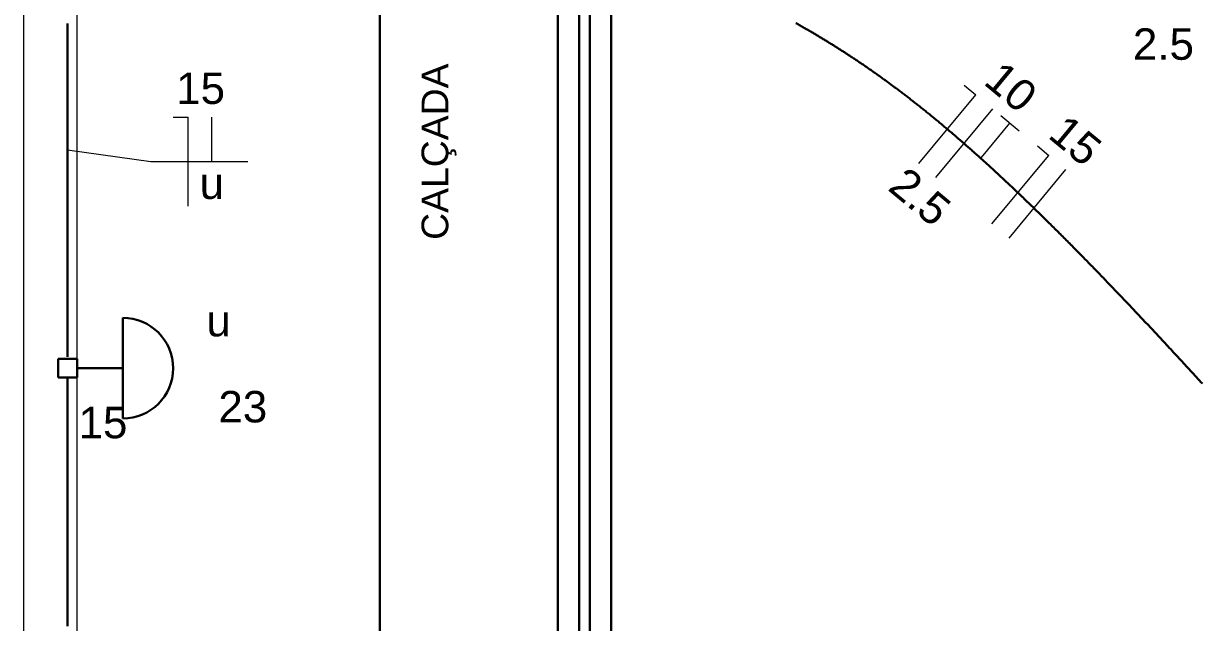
# Model space of a CAD drawing. Header units: millimetres. Extents: x 0 to 55.3, y 20.8 to 61.4.
# Drawn here: x 0 to 3.307, y 37.019 to 38.699 of the extents above; entities that cross this region are included whole.
import ezdxf

# ---------------------------------------------------------------- set-up
doc = ezdxf.new("R2010")
doc.units = ezdxf.units.MM
for name, color, linetype, lineweight in [('$TD_AUDIT_GENERATED__5864_', 1, 'Continuous', 30), ('ARQ_-_CALÇADA', 1, 'Continuous', 30), ('ARQ_-_JANELA_2', 2, 'Continuous', 30), ('ARQ_-_TXT__15', 54, 'Continuous', 5), ('EL-Condutos', 4, 'Continuous', 30), ('EL-Fios', 2, 'Continuous', 20), ('EL-Textos_fios', 2, 'Continuous', 20), ('EL-Textos_pontos', 2, 'Continuous', 30), ('LOTE', 7, 'Continuous', 20), ('P-SIMBOL', 3, 'Continuous', 30)]:
    doc.layers.add(name, color=color, linetype=linetype, lineweight=lineweight)
doc.styles.add('Arial', font='Arial')
doc.styles.add('simplex', font='Arial')

msp = doc.modelspace()

# ---------------------------------------------------------------- linework, layer by layer
at = {"layer": '$TD_AUDIT_GENERATED__5864_'}
for p, q in [((1.500002, 38.725499), (1.500002, 35.725499)), ((1.650002, 38.725499), (1.650002, 35.725499))]:
    msp.add_line(p, q, dxfattribs=at)
at = {"layer": 'ARQ_-_CALÇADA', "flags": 128}
msp.add_lwpolyline([(0.150002, 35.725499), (1.000002, 35.725499), (1.000002, 48.425499), (11.300002, 48.425499), (11.300002, 49.425499), (14.000002, 49.425499), (14.000002, 34.475499), (14.850002, 34.475499)], dxfattribs=at)
at = {"layer": 'ARQ_-_JANELA_2'}
for p, q in [((1.560002, 38.725499), (1.560002, 35.725499)), ((1.590002, 35.725499), (1.590002, 38.725499))]:
    msp.add_line(p, q, dxfattribs=at)
at = {"layer": 'EL-Condutos', "linetype": 'Continuous', "flags": 128}
for points in [[(0.123615, 38.699492), (0.123615, 38.697319), (0.123615, 38.695146), (0.123615, 38.692973), (0.123616, 38.690799), (0.123616, 38.688626), (0.123616, 38.686454), (0.123616, 38.684281), (0.123616, 38.682234), (0.123617, 38.680186), (0.123617, 38.678139), (0.123617, 38.676093), (0.123617, 38.674046), (0.123617, 38.672), (0.123617, 38.669955), (0.123618, 38.667909), (0.123618, 38.665864), (0.123618, 38.663818), (0.123618, 38.661773), (0.123618, 38.659729), (0.123619, 38.657684), (0.123619, 38.655639), (0.123619, 38.653594), (0.123619, 38.65155), (0.123619, 38.649505), (0.123619, 38.64746), (0.12362, 38.645416), (0.12362, 38.643371), (0.12362, 38.641437), (0.12362, 38.639504), (0.12362, 38.637571), (0.123621, 38.635637), (0.123621, 38.633703), (0.123621, 38.63177), (0.123621, 38.629836), (0.123621, 38.627902), (0.123621, 38.625968), (0.123622, 38.624034), (0.123622, 38.6221), (0.123622, 38.620166), (0.123622, 38.618232), (0.123622, 38.616298), (0.123622, 38.614364), (0.123623, 38.61243), (0.123623, 38.610496), (0.123623, 38.608562), (0.123623, 38.606628), (0.123623, 38.604694), (0.123623, 38.602859), (0.123624, 38.601025), (0.123624, 38.59919), (0.123624, 38.597356), (0.123624, 38.595521), (0.123624, 38.593687), (0.123624, 38.591852), (0.123625, 38.590018), (0.123625, 38.588183), (0.123625, 38.586349), (0.123625, 38.584514), (0.123625, 38.58268), (0.123625, 38.580845), (0.123626, 38.579011), (0.123626, 38.577176), (0.123626, 38.575342), (0.123626, 38.573508), (0.123626, 38.571673), (0.123626, 38.569839), (0.123627, 38.568004), (0.123627, 38.566257), (0.123627, 38.564509), (0.123627, 38.562762), (0.123627, 38.561014), (0.123627, 38.559267), (0.123628, 38.55752), (0.123628, 38.555772), (0.123628, 38.554025), (0.123628, 38.552277), (0.123628, 38.55053), (0.123628, 38.548782), (0.123628, 38.547035), (0.123629, 38.545287), (0.123629, 38.54354), (0.123629, 38.541792), (0.123629, 38.540045), (0.123629, 38.538297), (0.123629, 38.53655), (0.12363, 38.534802), (0.12363, 38.533055), (0.12363, 38.531382), (0.12363, 38.529709), (0.12363, 38.528036), (0.12363, 38.526364), (0.123631, 38.524691), (0.123631, 38.523018), (0.123631, 38.521345), (0.123631, 38.519672), (0.123631, 38.518), (0.123631, 38.516327), (0.123631, 38.514654), (0.123632, 38.512981), (0.123632, 38.511309), (0.123632, 38.509636), (0.123632, 38.507963), (0.123632, 38.50629), (0.123632, 38.504617), (0.123632, 38.502945), (0.123633, 38.501272), (0.123633, 38.499599), (0.123633, 38.497989), (0.123633, 38.496378), (0.123633, 38.494768), (0.123633, 38.493157), (0.123633, 38.491547), (0.123634, 38.489936), (0.123634, 38.488326), (0.123634, 38.486715), (0.123634, 38.485105), (0.123634, 38.483494), (0.123634, 38.481884), (0.123634, 38.480274), (0.123635, 38.478663), (0.123635, 38.477053), (0.123635, 38.475442), (0.123635, 38.473832), (0.123635, 38.472221), (0.123635, 38.470611), (0.123636, 38.469), (0.123636, 38.46739), (0.123636, 38.465829), (0.123636, 38.464269), (0.123636, 38.462709), (0.123636, 38.461148), (0.123636, 38.459588), (0.123636, 38.458027), (0.123637, 38.456467), (0.123637, 38.454906), (0.123637, 38.453346), (0.123637, 38.451785), (0.123637, 38.450225), (0.123637, 38.448664), (0.123637, 38.447104), (0.123638, 38.445544), (0.123638, 38.443983), (0.123638, 38.442423), (0.123638, 38.440862), (0.123638, 38.439302), (0.123638, 38.437741), (0.123638, 38.436181), (0.123639, 38.434658), (0.123639, 38.433135), (0.123639, 38.431613), (0.123639, 38.43009), (0.123639, 38.428567), (0.123639, 38.427044), (0.123639, 38.425521), (0.12364, 38.423999), (0.12364, 38.422476), (0.12364, 38.420953), (0.12364, 38.41943), (0.12364, 38.417907), (0.12364, 38.416385), (0.12364, 38.414862), (0.123641, 38.413339), (0.123641, 38.411816), (0.123641, 38.410293), (0.123641, 38.408771), (0.123641, 38.407248), (0.123641, 38.405725), (0.123641, 38.404228), (0.123641, 38.40273), (0.123642, 38.401233), (0.123642, 38.399735), (0.123642, 38.398238), (0.123642, 38.39674), (0.123642, 38.395243), (0.123642, 38.393745), (0.123642, 38.392248), (0.123643, 38.39075), (0.123643, 38.389253), (0.123643, 38.387755), (0.123643, 38.386258), (0.123643, 38.38476), (0.123643, 38.383263), (0.123643, 38.381766), (0.123643, 38.380268), (0.123644, 38.378771), (0.123644, 38.377273), (0.123644, 38.375776), (0.123644, 38.374291), (0.123644, 38.372807), (0.123644, 38.371322), (0.123644, 38.369838), (0.123645, 38.368353), (0.123645, 38.366869), (0.123645, 38.365384), (0.123645, 38.3639), (0.123645, 38.362415), (0.123645, 38.360931), (0.123645, 38.359446), (0.123645, 38.357962), (0.123646, 38.356477), (0.123646, 38.354993), (0.123646, 38.353508), (0.123646, 38.352024), (0.123646, 38.350539), (0.123646, 38.349055), (0.123646, 38.34757), (0.123647, 38.346086), (0.123647, 38.344602), (0.123647, 38.343118), (0.123647, 38.341634), (0.123647, 38.340151), (0.123647, 38.338667), (0.123647, 38.337183), (0.123647, 38.335699), (0.123648, 38.334215), (0.123648, 38.332731), (0.123648, 38.331248), (0.123648, 38.329764), (0.123648, 38.32828), (0.123648, 38.326796), (0.123648, 38.325312), (0.123649, 38.323828), (0.123649, 38.322345), (0.123649, 38.320861), (0.123649, 38.319377), (0.123649, 38.317893), (0.123649, 38.316409), (0.123649, 38.314914), (0.123649, 38.313418), (0.12365, 38.311923), (0.12365, 38.310427), (0.12365, 38.308932), (0.12365, 38.307436), (0.12365, 38.30594), (0.12365, 38.304445), (0.12365, 38.302949), (0.123651, 38.301454), (0.123651, 38.299958), (0.123651, 38.298463), (0.123651, 38.296967), (0.123651, 38.295472), (0.123651, 38.293976), (0.123651, 38.292481), (0.123651, 38.290985), (0.123652, 38.28949), (0.123652, 38.287994), (0.123652, 38.286499), (0.123652, 38.284979), (0.123652, 38.283459), (0.123652, 38.28194), (0.123652, 38.28042), (0.123653, 38.278901), (0.123653, 38.277381), (0.123653, 38.275862), (0.123653, 38.274342), (0.123653, 38.272822), (0.123653, 38.271303), (0.123653, 38.269783), (0.123654, 38.268264), (0.123654, 38.266744), (0.123654, 38.265225), (0.123654, 38.263705), (0.123654, 38.262185), (0.123654, 38.260666), (0.123654, 38.259146), (0.123654, 38.257627), (0.123655, 38.256107), (0.123655, 38.254551), (0.123655, 38.252995), (0.123655, 38.251439), (0.123655, 38.249883), (0.123655, 38.248328), (0.123655, 38.246772), (0.123656, 38.245216), (0.123656, 38.24366), (0.123656, 38.242104), (0.123656, 38.240548), (0.123656, 38.238992), (0.123656, 38.237436), (0.123656, 38.23588), (0.123657, 38.234324), (0.123657, 38.232768), (0.123657, 38.231212), (0.123657, 38.229656), (0.123657, 38.2281), (0.123657, 38.226544), (0.123657, 38.224988), (0.123658, 38.223384), (0.123658, 38.221779), (0.123658, 38.220174), (0.123658, 38.21857), (0.123658, 38.216965), (0.123658, 38.215361), (0.123658, 38.213756), (0.123659, 38.212151), (0.123659, 38.210547), (0.123659, 38.208942), (0.123659, 38.207337), (0.123659, 38.205733), (0.123659, 38.204128), (0.123659, 38.202523), (0.12366, 38.200919), (0.12366, 38.199314), (0.12366, 38.197709), (0.12366, 38.196105), (0.12366, 38.1945), (0.12366, 38.192895), (0.12366, 38.19123), (0.123661, 38.189564), (0.123661, 38.187898), (0.123661, 38.186233), (0.123661, 38.184567), (0.123661, 38.182901), (0.123661, 38.181236), (0.123661, 38.17957), (0.123662, 38.177904), (0.123662, 38.176239), (0.123662, 38.174573), (0.123662, 38.172907), (0.123662, 38.171241), (0.123662, 38.169576), (0.123663, 38.16791), (0.123663, 38.166244), (0.123663, 38.164579), (0.123663, 38.162913), (0.123663, 38.161247), (0.123663, 38.159582), (0.123663, 38.157842), (0.123664, 38.156103), (0.123664, 38.154364), (0.123664, 38.152625), (0.123664, 38.150886), (0.123664, 38.149147), (0.123664, 38.147408), (0.123665, 38.145669), (0.123665, 38.14393), (0.123665, 38.142191), (0.123665, 38.140452), (0.123665, 38.138712), (0.123665, 38.136973), (0.123665, 38.135234), (0.123666, 38.133495), (0.123666, 38.131756), (0.123666, 38.130017), (0.123666, 38.128278), (0.123666, 38.126539), (0.123666, 38.1248), (0.123667, 38.122975), (0.123667, 38.12115), (0.123667, 38.119326), (0.123667, 38.117501), (0.123667, 38.115676), (0.123667, 38.113851), (0.123668, 38.112027), (0.123668, 38.110202), (0.123668, 38.108377), (0.123668, 38.106552), (0.123668, 38.104727), (0.123668, 38.102903), (0.123669, 38.101078), (0.123669, 38.099253), (0.123669, 38.097428), (0.123669, 38.095603), (0.123669, 38.093778), (0.123669, 38.091954), (0.12367, 38.090129), (0.12367, 38.088304), (0.12367, 38.086381), (0.12367, 38.084458), (0.12367, 38.082535), (0.12367, 38.080611), (0.123671, 38.078688), (0.123671, 38.076765), (0.123671, 38.074842), (0.123671, 38.072919), (0.123671, 38.070996), (0.123671, 38.069073), (0.123672, 38.06715), (0.123672, 38.065227), (0.123672, 38.063304), (0.123672, 38.061381), (0.123672, 38.059459), (0.123672, 38.057536), (0.123673, 38.055613), (0.123673, 38.053691), (0.123673, 38.051769), (0.123673, 38.049846), (0.123673, 38.047814), (0.123674, 38.045781), (0.123674, 38.043749), (0.123674, 38.041716), (0.123674, 38.039684), (0.123674, 38.037651), (0.123674, 38.035619), (0.123675, 38.033586), (0.123675, 38.031554), (0.123675, 38.029521), (0.123675, 38.027488), (0.123675, 38.025455), (0.123676, 38.023422), (0.123676, 38.021388), (0.123676, 38.019354), (0.123676, 38.01732), (0.123676, 38.015286), (0.123676, 38.013251), (0.123677, 38.011216), (0.123677, 38.009181), (0.123677, 38.007022), (0.123677, 38.004863), (0.123677, 38.002703), (0.123678, 38.000544), (0.123678, 37.998384), (0.123678, 37.996225), (0.123678, 37.994065), (0.123678, 37.991906), (0.123679, 37.989748), (0.123679, 37.98759), (0.123679, 37.985432), (0.123679, 37.983275), (0.123679, 37.981119), (0.12368, 37.978964), (0.12368, 37.97681), (0.12368, 37.974658), (0.12368, 37.972506), (0.12368, 37.970356), (0.12368, 37.968207), (0.123681, 37.96606), (0.123681, 37.96378), (0.123681, 37.961502), (0.123681, 37.959225), (0.123681, 37.956948), (0.123682, 37.954671), (0.123682, 37.952395), (0.123682, 37.950117), (0.123682, 37.947838), (0.123683, 37.945558), (0.123683, 37.943275), (0.123683, 37.94099), (0.123683, 37.938702), (0.123683, 37.936411), (0.123684, 37.934115), (0.123684, 37.931816), (0.123684, 37.929512), (0.123684, 37.927202), (0.123684, 37.924887), (0.123685, 37.922566), (0.123685, 37.920238), (0.123685, 37.917753), (0.123685, 37.915263), (0.123685, 37.912767), (0.123686, 37.91027), (0.123686, 37.907772), (0.123686, 37.905275), (0.123686, 37.902781), (0.123687, 37.900292), (0.123687, 37.89781), (0.123687, 37.895336), (0.123687, 37.892873), (0.123687, 37.890422), (0.123688, 37.887984), (0.123688, 37.885563), (0.123688, 37.883159), (0.123688, 37.880774), (0.123689, 37.878411), (0.123689, 37.876071), (0.123689, 37.873756), (0.123689, 37.871468), (0.123689, 37.869059), (0.12369, 37.866676), (0.12369, 37.864309), (0.12369, 37.861953), (0.12369, 37.8596), (0.12369, 37.857241), (0.123691, 37.85487), (0.123691, 37.852479), (0.123691, 37.85006), (0.123691, 37.847606), (0.123692, 37.84511), (0.123692, 37.842565), (0.123692, 37.839961), (0.123692, 37.837293), (0.123692, 37.834552), (0.123693, 37.831732), (0.123693, 37.828824), (0.123693, 37.825822), (0.123694, 37.822717), (0.123694, 37.819502), (0.123694, 37.815952), (0.123694, 37.812299), (0.123695, 37.808574), (0.123695, 37.804808), (0.123695, 37.801032), (0.123696, 37.797277), (0.123696, 37.793573), (0.123696, 37.789951), (0.123697, 37.786442), (0.123697, 37.783076), (0.123697, 37.779885), (0.123698, 37.776899), (0.123698, 37.77415), (0.123698, 37.771667), (0.123698, 37.769481), (0.123698, 37.767624), (0.123699, 37.766126), (0.123699, 37.765018), (0.123699, 37.76433), (0.123699, 37.764094)], [(3.309346, 37.688681), (3.305193, 37.693213), (3.301042, 37.697741), (3.296892, 37.702265), (3.292741, 37.706787), (3.28859, 37.711307), (3.284438, 37.715825), (3.280283, 37.720344), (3.276124, 37.724863), (3.271962, 37.729385), (3.268023, 37.733661), (3.264079, 37.73794), (3.260132, 37.742221), (3.256181, 37.746503), (3.252226, 37.750786), (3.248267, 37.755071), (3.244306, 37.759357), (3.240341, 37.763644), (3.236374, 37.76793), (3.232404, 37.772218), (3.228431, 37.776505), (3.224456, 37.780792), (3.220479, 37.785078), (3.2165, 37.789364), (3.212519, 37.793649), (3.208537, 37.797932), (3.204553, 37.802214), (3.200568, 37.806495), (3.196582, 37.810774), (3.192596, 37.81505), (3.188827, 37.81909), (3.185058, 37.823128), (3.181287, 37.827164), (3.177517, 37.831197), (3.173745, 37.835229), (3.169972, 37.839259), (3.166199, 37.843287), (3.162425, 37.847313), (3.158649, 37.851338), (3.154872, 37.855361), (3.151094, 37.859382), (3.147315, 37.863401), (3.143535, 37.867419), (3.139753, 37.871435), (3.13597, 37.87545), (3.132185, 37.879463), (3.128399, 37.883475), (3.124611, 37.887485), (3.120821, 37.891494), (3.117029, 37.895502), (3.113445, 37.899288), (3.109858, 37.903073), (3.10627, 37.906857), (3.10268, 37.91064), (3.099089, 37.914421), (3.095496, 37.918201), (3.091902, 37.92198), (3.088305, 37.925758), (3.084708, 37.929534), (3.081108, 37.933309), (3.077507, 37.937082), (3.073904, 37.940854), (3.0703, 37.944625), (3.066694, 37.948394), (3.063086, 37.952161), (3.059477, 37.955927), (3.055866, 37.959691), (3.052253, 37.963454), (3.048639, 37.967215), (3.045023, 37.970974), (3.041604, 37.974526), (3.038183, 37.978076), (3.034761, 37.981624), (3.031337, 37.985171), (3.027911, 37.988717), (3.024485, 37.992261), (3.021056, 37.995803), (3.017626, 37.999344), (3.014194, 38.002883), (3.010761, 38.00642), (3.007326, 38.009956), (3.00389, 38.01349), (3.000451, 38.017023), (2.997011, 38.020554), (2.99357, 38.024083), (2.990126, 38.02761), (2.986681, 38.031136), (2.983234, 38.03466), (2.979785, 38.038182), (2.976335, 38.041703), (2.97307, 38.04503), (2.969805, 38.048355), (2.966537, 38.051679), (2.963268, 38.055001), (2.959997, 38.058322), (2.956725, 38.061641), (2.95345, 38.064958), (2.950175, 38.068274), (2.946897, 38.071587), (2.943617, 38.0749), (2.940336, 38.07821), (2.937053, 38.081519), (2.933769, 38.084826), (2.930482, 38.088131), (2.927194, 38.091434), (2.923903, 38.094735), (2.920611, 38.098035), (2.917317, 38.101333), (2.914022, 38.104629), (2.910724, 38.107923), (2.907602, 38.111037), (2.904479, 38.11415), (2.901354, 38.117261), (2.898227, 38.120371), (2.895099, 38.123479), (2.891969, 38.126584), (2.888836, 38.129688), (2.885703, 38.132791), (2.882567, 38.135891), (2.879429, 38.13899), (2.87629, 38.142086), (2.873149, 38.145181), (2.870006, 38.148274), (2.866861, 38.151365), (2.863714, 38.154454), (2.860565, 38.157541), (2.857414, 38.160626), (2.854262, 38.163709), (2.851107, 38.16679), (2.84795, 38.169869), (2.844959, 38.172783), (2.841966, 38.175695), (2.838972, 38.178606), (2.835975, 38.181514), (2.832977, 38.18442), (2.829977, 38.187325), (2.826975, 38.190227), (2.823971, 38.193128), (2.820965, 38.196027), (2.817957, 38.198923), (2.814948, 38.201818), (2.811936, 38.204711), (2.808923, 38.207602), (2.805907, 38.21049), (2.80289, 38.213377), (2.79987, 38.216261), (2.796849, 38.219143), (2.793825, 38.222024), (2.7908, 38.224902), (2.787772, 38.227778), (2.7849, 38.230503), (2.782025, 38.233226), (2.779149, 38.235947), (2.776271, 38.238666), (2.77339, 38.241383), (2.770508, 38.244098), (2.767624, 38.246811), (2.764738, 38.249521), (2.76185, 38.25223), (2.75896, 38.254937), (2.756068, 38.257641), (2.753175, 38.260344), (2.750279, 38.263044), (2.747381, 38.265742), (2.744481, 38.268438), (2.741579, 38.271131), (2.738674, 38.273822), (2.735768, 38.276512), (2.73286, 38.279198), (2.729949, 38.281883), (2.727183, 38.284431), (2.724415, 38.286976), (2.721645, 38.28952), (2.718872, 38.292061), (2.716098, 38.294601), (2.713322, 38.297138), (2.710544, 38.299673), (2.707764, 38.302205), (2.704981, 38.304736), (2.702197, 38.307264), (2.699411, 38.30979), (2.696623, 38.312314), (2.693832, 38.314835), (2.69104, 38.317355), (2.688245, 38.319871), (2.685449, 38.322386), (2.68265, 38.324898), (2.679849, 38.327408), (2.677046, 38.329915), (2.674241, 38.33242), (2.671568, 38.334803), (2.668894, 38.337183), (2.666218, 38.33956), (2.663539, 38.341936), (2.660859, 38.344309), (2.658177, 38.34668), (2.655492, 38.349049), (2.652806, 38.351415), (2.650117, 38.353779), (2.647427, 38.356141), (2.644734, 38.3585), (2.64204, 38.360857), (2.639343, 38.363212), (2.636644, 38.365564), (2.633943, 38.367914), (2.63124, 38.370261), (2.628534, 38.372606), (2.625827, 38.374948), (2.623117, 38.377288), (2.620405, 38.379625), (2.617815, 38.381853), (2.615222, 38.384079), (2.612628, 38.386303), (2.610031, 38.388525), (2.607432, 38.390744), (2.604832, 38.39296), (2.602229, 38.395174), (2.599624, 38.397386), (2.597017, 38.399595), (2.594408, 38.401802), (2.591797, 38.404007), (2.589184, 38.406209), (2.586569, 38.408408), (2.583952, 38.410605), (2.581332, 38.412799), (2.57871, 38.414991), (2.576086, 38.41718), (2.57346, 38.419366), (2.570832, 38.42155), (2.568202, 38.423732), (2.565681, 38.425818), (2.563158, 38.427902), (2.560633, 38.429983), (2.558106, 38.432062), (2.555577, 38.434139), (2.553046, 38.436212), (2.550513, 38.438284), (2.547977, 38.440353), (2.54544, 38.442419), (2.542901, 38.444483), (2.540359, 38.446544), (2.537816, 38.448603), (2.53527, 38.450659), (2.532722, 38.452712), (2.530172, 38.454763), (2.52762, 38.456811), (2.525066, 38.458856), (2.522509, 38.460899), (2.519951, 38.462939), (2.51739, 38.464976), (2.514927, 38.466932), (2.512461, 38.468885), (2.509993, 38.470836), (2.507524, 38.472784), (2.505052, 38.474729), (2.502578, 38.476672), (2.500103, 38.478612), (2.497625, 38.48055), (2.495145, 38.482485), (2.492663, 38.484418), (2.490179, 38.486347), (2.487693, 38.488274), (2.485205, 38.490199), (2.482714, 38.49212), (2.480222, 38.494039), (2.477728, 38.495956), (2.475231, 38.497869), (2.472733, 38.49978), (2.470232, 38.501688), (2.467729, 38.503593), (2.46531, 38.50543), (2.46289, 38.507264), (2.460467, 38.509095), (2.458043, 38.510924), (2.455616, 38.512751), (2.453188, 38.514574), (2.450758, 38.516395), (2.448325, 38.518213), (2.445891, 38.520029), (2.443454, 38.521841), (2.441016, 38.523652), (2.438575, 38.525459), (2.436132, 38.527263), (2.433688, 38.529065), (2.431241, 38.530864), (2.428792, 38.532661), (2.426342, 38.534454), (2.423889, 38.536245), (2.421434, 38.538033), (2.418977, 38.539818), (2.416592, 38.541547), (2.414204, 38.543274), (2.411814, 38.544998), (2.409423, 38.546719), (2.407029, 38.548437), (2.404634, 38.550153), (2.402237, 38.551866), (2.399838, 38.553577), (2.397436, 38.555284), (2.395033, 38.556989), (2.392628, 38.558691), (2.390221, 38.560391), (2.387812, 38.562088), (2.385401, 38.563781), (2.382988, 38.565472), (2.380573, 38.567161), (2.378157, 38.568846), (2.375738, 38.570529), (2.373317, 38.572209), (2.370894, 38.573886), (2.368529, 38.575519), (2.366162, 38.57715), (2.363794, 38.578778), (2.361423, 38.580403), (2.35905, 38.582025), (2.356676, 38.583645), (2.354299, 38.585262), (2.351921, 38.586876), (2.349541, 38.588487), (2.34716, 38.590096), (2.344776, 38.591702), (2.34239, 38.593305), (2.340003, 38.594906), (2.337614, 38.596504), (2.335223, 38.598099), (2.33283, 38.599691), (2.330435, 38.60128), (2.328038, 38.602867), (2.32564, 38.604451), (2.32324, 38.606032), (2.320883, 38.607581), (2.318524, 38.609127), (2.316164, 38.61067), (2.313802, 38.61221), (2.311438, 38.613748), (2.309072, 38.615283), (2.306705, 38.616816), (2.304336, 38.618346), (2.301965, 38.619873), (2.299592, 38.621397), (2.297218, 38.622919), (2.294842, 38.624438), (2.292464, 38.625954), (2.290085, 38.627467), (2.287704, 38.628978), (2.285321, 38.630486), (2.282936, 38.631992), (2.28055, 38.633494), (2.278162, 38.634994), (2.275772, 38.636492), (2.273411, 38.637967), (2.271049, 38.63944), (2.268685, 38.64091), (2.266319, 38.642377), (2.263952, 38.643842), (2.261583, 38.645304), (2.259212, 38.646764), (2.25684, 38.648221), (2.254466, 38.649675), (2.252091, 38.651127), (2.249714, 38.652576), (2.247335, 38.654022), (2.244955, 38.655466), (2.242573, 38.656907), (2.24019, 38.658346), (2.237805, 38.659782), (2.235419, 38.661215), (2.233031, 38.662646), (2.230641, 38.664074), (2.22825, 38.6655), (2.225873, 38.666913), (2.223495, 38.668324), (2.221115, 38.669733), (2.218734, 38.671138), (2.216351, 38.672542), (2.213967, 38.673942), (2.211581, 38.675341), (2.209194, 38.676736), (2.206805, 38.67813), (2.204415, 38.67952), (2.202024, 38.680909), (2.19963, 38.682294), (2.197236, 38.683678), (2.19484, 38.685058), (2.192442, 38.686437), (2.190044, 38.687812), (2.187643, 38.689186), (2.185241, 38.690557), (2.182838, 38.691925), (2.180433, 38.693291), (2.178028, 38.694655), (2.175622, 38.696015), (2.173213, 38.697374), (2.170804, 38.69873), (2.168393, 38.700083)], [(0.123702, 37.704407), (0.123702, 37.70328), (0.123702, 37.699997), (0.123702, 37.694706), (0.123702, 37.687553), (0.123702, 37.678685), (0.123702, 37.668249), (0.123702, 37.656393), (0.123702, 37.643263), (0.123702, 37.629006), (0.123702, 37.61377), (0.123702, 37.597701), (0.123702, 37.580946), (0.123702, 37.563653), (0.123702, 37.545967), (0.123702, 37.528038), (0.123702, 37.51001), (0.123703, 37.492032), (0.123703, 37.47425), (0.123703, 37.456812), (0.123703, 37.439864), (0.123703, 37.424551), (0.123703, 37.40976), (0.123703, 37.395456), (0.123703, 37.381604), (0.123703, 37.368167), (0.123703, 37.355111), (0.123703, 37.342399), (0.123703, 37.329995), (0.123703, 37.317865), (0.123703, 37.305973), (0.123703, 37.294282), (0.123703, 37.282758), (0.123703, 37.271364), (0.123703, 37.260066), (0.123703, 37.248826), (0.123703, 37.237611), (0.123704, 37.226383), (0.123704, 37.215108), (0.123704, 37.20375), (0.123704, 37.192273), (0.123704, 37.181392), (0.123704, 37.170384), (0.123704, 37.159259), (0.123704, 37.148023), (0.123704, 37.136687), (0.123704, 37.125259), (0.123704, 37.113747), (0.123704, 37.10216), (0.123704, 37.090507), (0.123704, 37.078796), (0.123704, 37.067036), (0.123704, 37.055235), (0.123704, 37.043403), (0.123704, 37.031548), (0.123704, 37.019679), (0.123704, 37.007804)]]:
    msp.add_lwpolyline(points, dxfattribs=at)
at = {"layer": 'EL-Fios'}
for p, q in [((2.640952, 38.525799), (2.673027, 38.499199)), ((2.513427, 38.306749), (2.673027, 38.499199)), ((2.561537, 38.266849), (2.721132, 38.459299)), ((0.420226, 38.436699), (0.461893, 38.436699)), ((0.461893, 38.186699), (0.461893, 38.436699)), ((0.528442, 38.311699), (0.528442, 38.436699)), ((2.743582, 38.440649), (2.794897, 38.398099)), ((2.689442, 38.323149), (2.769242, 38.419399)), ((2.718607, 38.136599), (2.878202, 38.328999)), ((2.846132, 38.355599), (2.878202, 38.328999)), ((2.766712, 38.096699), (2.926312, 38.289099))]:
    msp.add_line(p, q, dxfattribs=at)
at = {"layer": 'EL-Textos_fios'}
for p, q in [((0.123647, 38.344549), (0.357726, 38.311699)), ((0.357726, 38.311699), (0.629407, 38.311699))]:
    msp.add_line(p, q, dxfattribs=at)
at = {"layer": 'LOTE'}
for p, q in [((0.000002, 54.075499), (0.000002, 29.075499)), ((0.150002, 53.925499), (0.150002, 29.225499))]:
    msp.add_line(p, q, dxfattribs=at)
at = {"layer": 'P-SIMBOL'}
for p, q in [((0.278716, 37.873249), (0.278716, 37.590749)), ((0.097182, 37.705499), (0.097182, 37.758499)), ((0.097182, 37.758499), (0.150222, 37.758499)), ((0.150222, 37.758499), (0.150222, 37.705499)), ((0.278716, 37.731999), (0.150222, 37.731999)), ((0.150222, 37.705499), (0.097182, 37.705499))]:
    msp.add_line(p, q, dxfattribs=at)
msp.add_arc((0.278716, 37.731999), 0.14125, 270, 90, dxfattribs=at)

# ---------------------------------------------------------------- texts
at = {"layer": 'ARQ_-_TXT__15', "color": 1, "insert": (1.215502, 38.339499), "char_height": 0.075, "width": 0.63, "attachment_point": 8, "rotation": 90.00021, "line_spacing_factor": 0.798, "style": 'simplex'}
msp.add_mtext('CALÇADA', dxfattribs=at)
at = {"layer": 'EL-Textos_fios', "char_height": 0.08825, "attachment_point": 8, "line_spacing_factor": 0.798, "style": 'Arial'}
for s, insert, width in [('2.5', (3.200002, 38.596121), 0.3177), ('15', (0.497002, 38.472121), 0.2118), ('u', (0.528502, 38.205621), 0.1059)]:
    msp.add_mtext(s, dxfattribs=dict(at, insert=insert, width=width))
at = {"layer": 'EL-Textos_fios', "char_height": 0.08825, "attachment_point": 8, "rotation": 320.329244, "line_spacing_factor": 0.798, "style": 'Arial'}
for s, insert, width in [('10', (2.743593, 38.486415), 0.2118), ('15', (2.924593, 38.336415), 0.2118), ('2.5', (2.488093, 38.178415), 0.3177)]:
    msp.add_mtext(s, dxfattribs=dict(at, insert=insert, width=width))
at = {"layer": 'EL-Textos_pontos', "char_height": 0.08825, "attachment_point": 8, "line_spacing_factor": 0.798, "style": 'Arial'}
for s, insert, width in [('u', (0.547502, 37.820121), 0.1059), ('23', (0.615502, 37.578621), 0.2118), ('15', (0.223002, 37.534121), 0.2118)]:
    msp.add_mtext(s, dxfattribs=dict(at, insert=insert, width=width))

doc.saveas('drawing.dxf')
